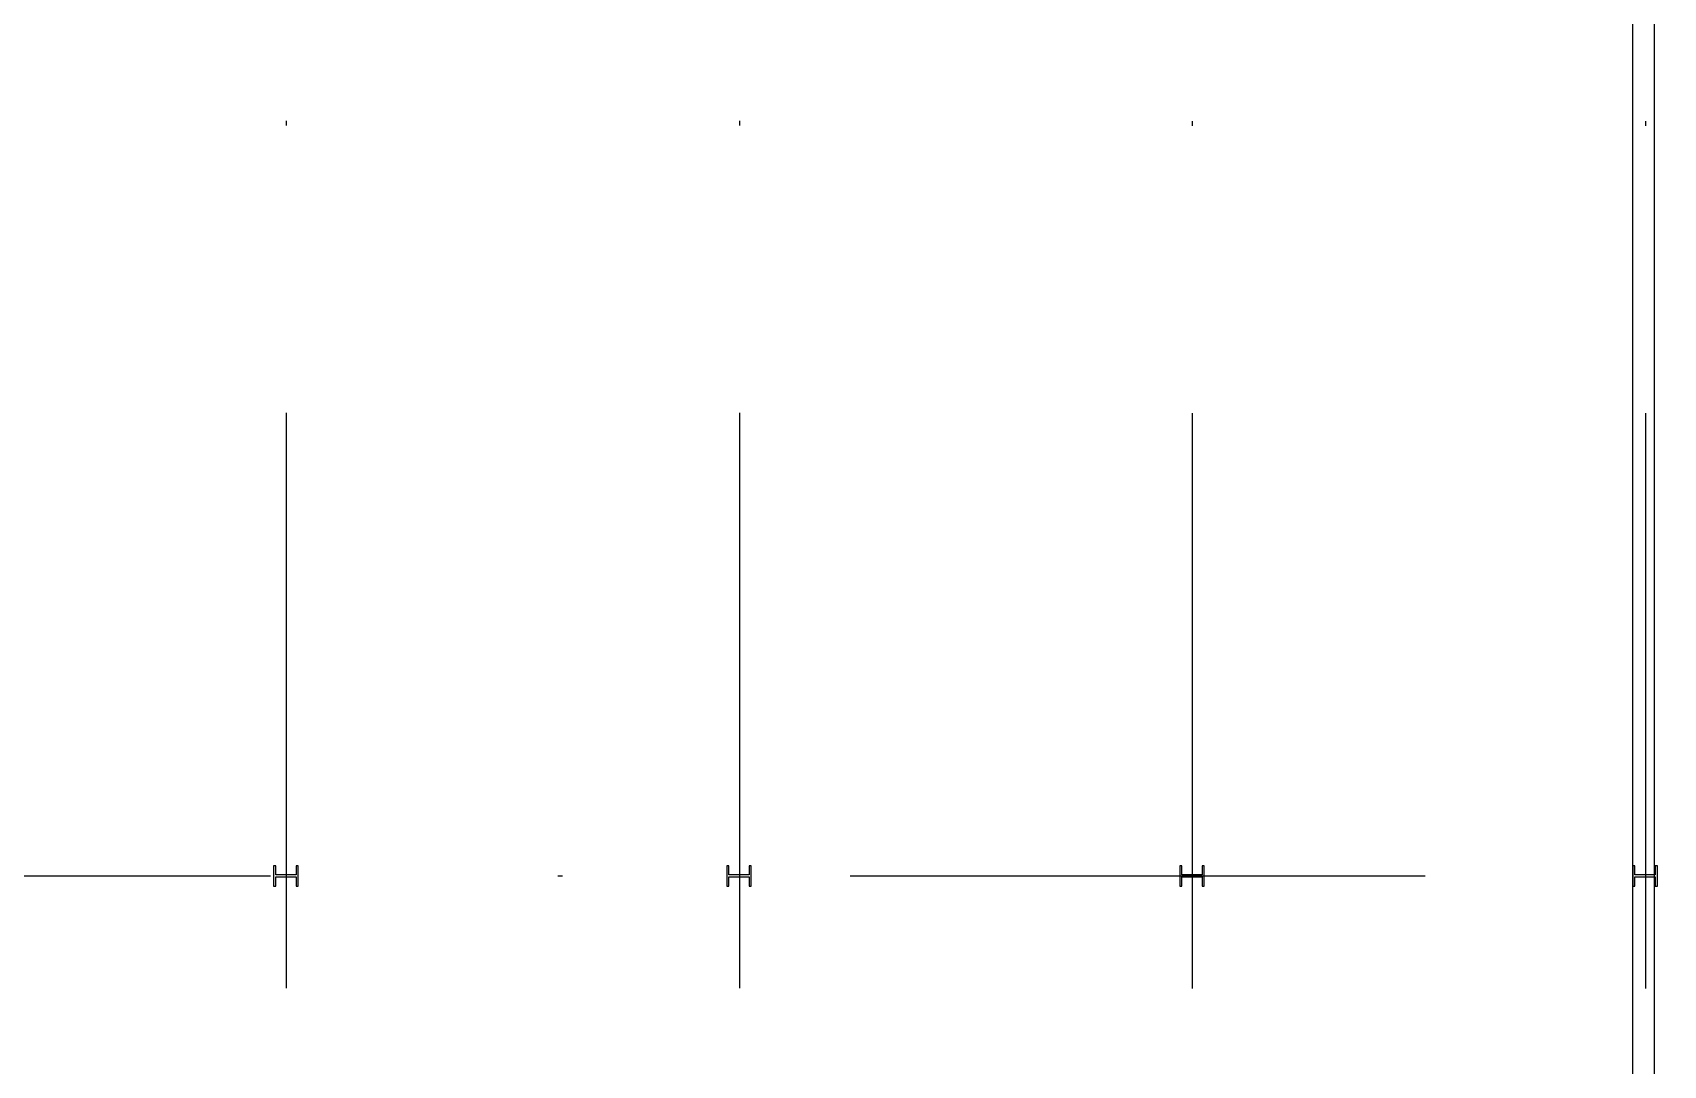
# Model space of a CAD drawing. Header units: millimetres. Extents: x -3 to 3438, y -2371 to 140.
# Drawn here: x 1114.08 to 1150.09, y 59.23 to 82.03 of the extents above; entities that cross this region are included whole.
import ezdxf

# ---------------------------------------------------------------- set-up
doc = ezdxf.new("R2010")
doc.units = ezdxf.units.MM
doc.linetypes.add('DASHDOT', pattern=[25.4, 12.7, -6.35, 0, -6.35])
doc.layers.get('0').update_dxf_attribs({"color": 3})
doc.layers.add('1- 2', color=223, linetype='Continuous')
doc.layers.add('ejes', color=140, linetype='DASHDOT')

# ---------------------------------------------------------------- blocks, each defined once
blk = doc.blocks.new('malla1x1')
at = {"color": 1, "linetype": 'Continuous', "ltscale": 0.01}
blk.add_lwpolyline([(80.173, 79.605), (0, 79.605), (0, 0), (101.556, 0)], close=True, dxfattribs=at)
blk = doc.blocks.new('planta conjunto')
blk.add_lwpolyline([(60.277, 79.803), (60.75, 79.803), (60.75, 0), (60.277, 0)], close=True)
blk.add_lwpolyline([(60.277, 79.803), (60.75, 79.803), (60.75, 0), (60.277, 0)], close=True)
at = {"layer": '1- 2', "lineweight": 25}
for points in [[(30.758, 25.012), (30.308, 25.012), (30.308, 25.209), (30.261, 25.209), (30.261, 24.759), (30.308, 24.759), (30.308, 24.964), (30.758, 24.964), (30.758, 24.759), (30.806, 24.759), (30.806, 25.209), (30.758, 25.209), (30.758, 25.012)], [(30.758, 25.012), (30.308, 25.012), (30.308, 25.209), (30.261, 25.209), (30.261, 24.759), (30.308, 24.759), (30.308, 24.964), (30.758, 24.964), (30.758, 24.759), (30.806, 24.759), (30.806, 25.209), (30.758, 25.209), (30.758, 25.012)], [(40.766, 25.012), (40.316, 25.012), (40.316, 25.209), (40.269, 25.209), (40.269, 24.759), (40.316, 24.759), (40.316, 24.964), (40.766, 24.964), (40.766, 24.759), (40.806, 24.759), (40.806, 25.209), (40.766, 25.209), (40.766, 25.012)], [(40.766, 25.012), (40.316, 25.012), (40.316, 25.209), (40.269, 25.209), (40.269, 24.759), (40.316, 24.759), (40.316, 24.964), (40.766, 24.964), (40.766, 24.759), (40.806, 24.759), (40.806, 25.209), (40.766, 25.209), (40.766, 25.012)], [(50.766, 25.012), (50.316, 25.012), (50.316, 25.209), (50.277, 25.209), (50.277, 24.759), (50.316, 24.759), (50.316, 24.964), (50.766, 24.964), (50.766, 24.759), (50.814, 24.759), (50.814, 25.209), (50.766, 25.209), (50.766, 25.012)], [(50.766, 25.012), (50.316, 25.012), (50.316, 25.209), (50.277, 25.209), (50.277, 24.759), (50.316, 24.759), (50.316, 24.964), (50.766, 24.964), (50.766, 24.759), (50.814, 24.759), (50.814, 25.209), (50.766, 25.209), (50.766, 25.012)], [(60.774, 25.012), (60.324, 25.012), (60.324, 25.209), (60.277, 25.209), (60.277, 24.759), (60.324, 24.759), (60.324, 24.964), (60.774, 24.964), (60.774, 24.759), (60.822, 24.759), (60.822, 25.209), (60.774, 25.209), (60.774, 25.012)], [(60.774, 25.012), (60.324, 25.012), (60.324, 25.209), (60.277, 25.209), (60.277, 24.759), (60.324, 24.759), (60.324, 24.964), (60.774, 24.964), (60.774, 24.759), (60.822, 24.759), (60.822, 25.209), (60.774, 25.209), (60.774, 25.012)]]:
    blk.add_lwpolyline(points, dxfattribs=at)
at = {"layer": 'ejes'}
for p, q in [((30.539, 86.208), (30.539, 0.474)), ((40.547, 86.208), (40.547, 0.474)), ((50.547, 86.2), (50.547, 0.474)), ((60.555, 86.2), (60.555, 0.474)), ((-8.01, 24.984), (162.449, 24.984))]:
    blk.add_line(p, q, dxfattribs=at)
blk.add_blockref('malla1x1', (60.75, 0.197))

msp = doc.modelspace()

# ---------------------------------------------------------------- linework, layer by layer
msp.add_lwpolyline([(1149.417, 118.207), (1149.891, 118.207), (1149.891, 38.265), (1149.417, 38.265)], close=True)

# ---------------------------------------------------------------- block references
msp.add_blockref('planta conjunto', (1089.141, 38.429))

doc.saveas('drawing.dxf')
